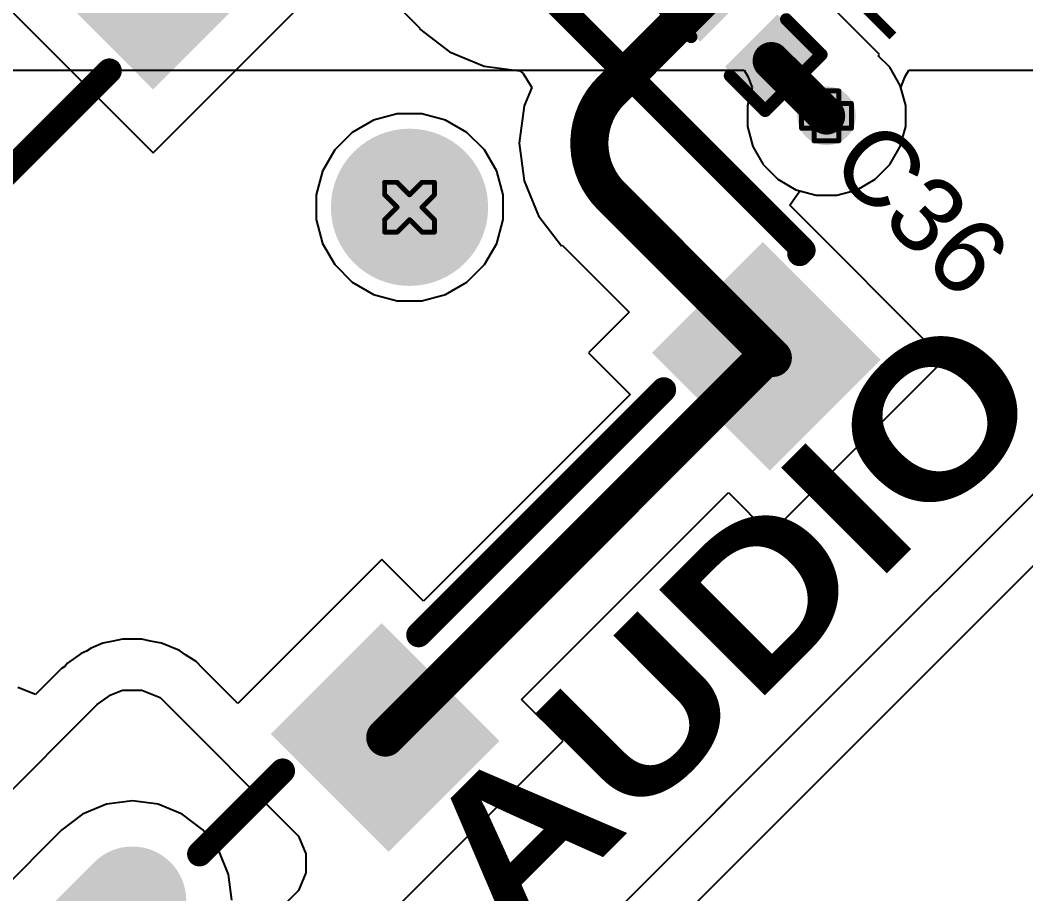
# Model space of a CAD drawing. Header units: inches. Extents: x -18 to 202, y -11 to 119.
# Drawn here: x 4.09 to 14.35, y 7.55 to 16.47 of the extents above; entities that cross this region are included whole.
import ezdxf

# ---------------------------------------------------------------- set-up
doc = ezdxf.new("R2010")
doc.units = ezdxf.units.IN
for name, color, linetype in [('Board Outline', 216, 'Continuous'), ('Bottom Layer', 5, 'Continuous'), ('Bottom Solder', 6, 'Continuous'), ('Drill Drawing', 1, 'Continuous'), ('Ground', 16, 'Continuous'), ('Multi-Layer', 9, 'Continuous'), ('Pad Holes', 156, 'Continuous'), ('Power', 76, 'Continuous'), ('Top Layer', 1, 'Continuous'), ('Top Overlay', 2, 'Continuous'), ('Top Paste', 8, 'Continuous'), ('Top Solder', 216, 'Continuous'), ('Via Holes', 16, 'Continuous')]:
    doc.layers.add(name, color=color, linetype=linetype)
doc.styles.add('Arial', font='', dxfattribs={"height": 0.2})
doc.styles.add('Arial Black_Bold', font='', dxfattribs={"height": 0.2})
doc.styles.get('Arial').set_extended_font_data('Arial')
doc.styles.get('Arial Black_Bold').set_extended_font_data('Arial Black', bold=True)

# ---------------------------------------------------------------- blocks, each defined once
blk = doc.blocks.new('PJ_332A_6A_61')
at = {"layer": 'Bottom Layer'}
h = blk.add_hatch(color=5, dxfattribs=at)
edge = h.paths.add_edge_path()
edge.add_arc((2.725, 0.05), 0.7, 0, 360)
h = blk.add_hatch(color=5, dxfattribs=at)
edge = h.paths.add_edge_path()
edge.add_arc((-4.275, -2.95), 0.5, 270, 450)
edge.add_line((-4.275, -2.45), (-5.175, -2.45))
edge.add_arc((-5.175, -2.95), 0.5, 90, 270)
edge.add_line((-5.175, -3.45), (-4.275, -3.45))
at = {"layer": 'Bottom Solder'}
h = blk.add_hatch(color=6, dxfattribs=at)
edge = h.paths.add_edge_path()
edge.add_arc((2.725, 0.05), 0.802, 0, 360)
h = blk.add_hatch(color=6, dxfattribs=at)
edge = h.paths.add_edge_path()
edge.add_arc((-4.275, -2.95), 0.55, 270, 450)
edge.add_line((-4.275, -2.4), (-5.175, -2.4))
edge.add_arc((-5.175, -2.95), 0.55, 90, 270)
edge.add_line((-5.175, -3.5), (-4.275, -3.5))
at = {"layer": 'Ground'}
h = blk.add_hatch(color=16, dxfattribs=at)
edge = h.paths.add_edge_path()
edge.add_arc((2.725, 0.05), 0.7, 0, 360)
h = blk.add_hatch(color=16, dxfattribs=at)
edge = h.paths.add_edge_path()
edge.add_arc((-4.275, -2.95), 0.5, 270, 450)
edge.add_line((-4.275, -2.45), (-5.175, -2.45))
edge.add_arc((-5.175, -2.95), 0.5, 90, 270)
edge.add_line((-5.175, -3.45), (-4.275, -3.45))
at = {"layer": 'Multi-Layer'}
h = blk.add_hatch(color=9, dxfattribs=at)
edge = h.paths.add_edge_path()
edge.add_arc((2.725, 0.05), 0.7, 0, 360)
h = blk.add_hatch(color=9, dxfattribs=at)
edge = h.paths.add_edge_path()
edge.add_arc((-4.275, -2.95), 0.5, 270, 450)
edge.add_line((-4.275, -2.45), (-5.175, -2.45))
edge.add_arc((-5.175, -2.95), 0.5, 90, 270)
edge.add_line((-5.175, -3.45), (-4.275, -3.45))
at = {"layer": 'Pad Holes'}
h = blk.add_hatch(color=7, dxfattribs=at)
edge = h.paths.add_edge_path()
edge.add_arc((2.725, 0.05), 0.7, 0, 360)
h = blk.add_hatch(color=7, dxfattribs=at)
edge = h.paths.add_edge_path()
edge.add_arc((-4.275, -2.95), 0.3, 270, 450)
edge.add_line((-4.275, -2.65), (-5.175, -2.65))
edge.add_arc((-5.175, -2.95), 0.3, 90, 270)
edge.add_line((-5.175, -3.25), (-4.275, -3.25))
at = {"layer": 'Power'}
h = blk.add_hatch(color=76, dxfattribs=at)
edge = h.paths.add_edge_path()
edge.add_arc((2.725, 0.05), 0.7, 0, 360)
h = blk.add_hatch(color=76, dxfattribs=at)
edge = h.paths.add_edge_path()
edge.add_arc((-4.275, -2.95), 0.5, 270, 450)
edge.add_line((-4.275, -2.45), (-5.175, -2.45))
edge.add_arc((-5.175, -2.95), 0.5, 90, 270)
edge.add_line((-5.175, -3.45), (-4.275, -3.45))
at = {"layer": 'Top Layer'}
for points in [[(1.775, 4.4), (3.275, 4.4), (3.275, 2.8), (1.775, 2.8)], [(-2.025, -2.8), (-0.525, -2.8), (-0.525, -4.4), (-2.025, -4.4)], [(3.475, -2.8), (4.975, -2.8), (4.975, -4.4), (3.475, -4.4)]]:
    blk.add_hatch(color=1, dxfattribs=at).paths.add_polyline_path(points)
h = blk.add_hatch(color=1, dxfattribs=at)
edge = h.paths.add_edge_path()
edge.add_arc((2.725, 0.05), 0.7, 0, 360)
h = blk.add_hatch(color=1, dxfattribs=at)
edge = h.paths.add_edge_path()
edge.add_arc((-4.275, -2.95), 0.5, 270, 450)
edge.add_line((-4.275, -2.45), (-5.175, -2.45))
edge.add_arc((-5.175, -2.95), 0.5, 90, 270)
edge.add_line((-5.175, -3.45), (-4.275, -3.45))
at = {"layer": 'Top Paste'}
for points in [[(1.775, 4.4), (3.275, 4.4), (3.275, 2.8), (1.775, 2.8)], [(-2.025, -2.8), (-0.525, -2.8), (-0.525, -4.4), (-2.025, -4.4)], [(3.475, -2.8), (4.975, -2.8), (4.975, -4.4), (3.475, -4.4)]]:
    blk.add_hatch(color=8, dxfattribs=at).paths.add_polyline_path(points)
at = {"layer": 'Top Solder'}
for points in [[(1.725, 4.45), (3.325, 4.45), (3.325, 2.75), (1.725, 2.75)], [(-2.075, -2.75), (-0.475, -2.75), (-0.475, -4.45), (-2.075, -4.45)], [(3.425, -2.75), (5.025, -2.75), (5.025, -4.45), (3.425, -4.45)]]:
    blk.add_hatch(color=216, dxfattribs=at).paths.add_polyline_path(points)
h = blk.add_hatch(color=216, dxfattribs=at)
edge = h.paths.add_edge_path()
edge.add_arc((2.725, 0.05), 0.802, 0, 360)
h = blk.add_hatch(color=216, dxfattribs=at)
edge = h.paths.add_edge_path()
edge.add_arc((-4.275, -2.95), 0.55, 270, 450)
edge.add_line((-4.275, -2.4), (-5.175, -2.4))
edge.add_arc((-5.175, -2.95), 0.55, 90, 270)
edge.add_line((-5.175, -3.5), (-4.275, -3.5))
at = {"layer": 'Top Overlay'}
for points in [[(-3.739, 3.2, 0.254, 0.254, 0), (1.544, 3.2, 0.254, 0.254, 0)], [(5.257, 2.569, 0.254, 0.254, 0), (5.257, -3.1, 0.254, 0.254, 0)], [(-3.456, -3.1, 0.254, 0.254, 0), (-2.256, -3.1, 0.254, 0.254, 0)], [(-0.294, -3.1, 0.254, 0.254, 0), (3.244, -3.1, 0.254, 0.254, 0)], [(5.206, -3.1, 0.254, 0.254, 0), (5.257, -3.1, 0.254, 0.254, 0)]]:
    blk.add_lwpolyline(points, format="xyseb", dxfattribs=at)
for points in [[(1.48, 3.2, 0.127, 0.127, 1), (1.607, 3.2, 0.127, 0.127, 1)], [(-3.519, -3.1, 0.127, 0.127, 1), (-3.392, -3.1, 0.127, 0.127, 1)], [(-2.32, -3.1, 0.127, 0.127, 1), (-2.193, -3.1, 0.127, 0.127, 1)], [(-0.357, -3.1, 0.127, 0.127, 1), (-0.23, -3.1, 0.127, 0.127, 1)], [(3.18, -3.1, 0.127, 0.127, 1), (3.307, -3.1, 0.127, 0.127, 1)], [(5.142, -3.1, 0.127, 0.127, 1), (5.269, -3.1, 0.127, 0.127, 1)], [(5.193, -3.1, 0.127, 0.127, 1), (5.32, -3.1, 0.127, 0.127, 1)], [(5.193, -3.1, 0.127, 0.127, 1), (5.32, -3.1, 0.127, 0.127, 1)]]:
    blk.add_lwpolyline(points, format="xyseb", close=True, dxfattribs=at)
blk = doc.blocks.new('C___0402_73')
at = {"layer": 'Top Layer'}
for points in [[(-0.699, -0.318), (-0.699, 0.318), (-0.241, 0.318), (-0.241, -0.318)], [(0.241, -0.318), (0.241, 0.318), (0.698, 0.318), (0.698, -0.318)]]:
    blk.add_hatch(color=1, dxfattribs=at).paths.add_polyline_path(points)
at = {"layer": 'Top Paste'}
for points in [[(-0.699, -0.318), (-0.699, 0.318), (-0.241, 0.318), (-0.241, -0.318)], [(0.241, -0.318), (0.241, 0.318), (0.698, 0.318), (0.698, -0.318)]]:
    blk.add_hatch(color=8, dxfattribs=at).paths.add_polyline_path(points)
at = {"layer": 'Top Solder'}
for points in [[(-0.758, -0.377), (-0.758, 0.377), (-0.181, 0.377), (-0.181, -0.377)], [(0.181, -0.377), (0.181, 0.377), (0.758, 0.377), (0.758, -0.377)]]:
    blk.add_hatch(color=216, dxfattribs=at).paths.add_polyline_path(points)
at = {"layer": 'Top Overlay'}
for points in [[(-0.279, 0.406, 0.127, 0.127, 0), (-0.787, 0.406, 0.127, 0.127, 0)], [(-0.787, 0.406, 0.127, 0.127, 0), (-0.787, -0.406, 0.127, 0.127, 0)], [(0.787, 0.406, 0.127, 0.127, 0), (0.279, 0.406, 0.127, 0.127, 0)], [(0.787, 0.406, 0.127, 0.127, 0), (0.787, -0.406, 0.127, 0.127, 0)], [(-0.279, -0.406, 0.127, 0.127, 0), (-0.787, -0.406, 0.127, 0.127, 0)], [(0.787, -0.406, 0.127, 0.127, 0), (0.279, -0.406, 0.127, 0.127, 0)]]:
    blk.add_lwpolyline(points, format="xyseb", dxfattribs=at)
for points in [[(-0.819, 0.406, 0.0635, 0.0635, 1), (-0.756, 0.406, 0.0635, 0.0635, 1)], [(-0.819, 0.406, 0.0635, 0.0635, 1), (-0.756, 0.406, 0.0635, 0.0635, 1)], [(-0.311, 0.406, 0.0635, 0.0635, 1), (-0.248, 0.406, 0.0635, 0.0635, 1)], [(0.248, 0.406, 0.0635, 0.0635, 1), (0.311, 0.406, 0.0635, 0.0635, 1)], [(0.756, 0.406, 0.0635, 0.0635, 1), (0.819, 0.406, 0.0635, 0.0635, 1)], [(0.756, 0.406, 0.0635, 0.0635, 1), (0.819, 0.406, 0.0635, 0.0635, 1)], [(-0.819, -0.406, 0.0635, 0.0635, 1), (-0.756, -0.406, 0.0635, 0.0635, 1)], [(-0.819, -0.406, 0.0635, 0.0635, 1), (-0.756, -0.406, 0.0635, 0.0635, 1)], [(-0.311, -0.406, 0.0635, 0.0635, 1), (-0.248, -0.406, 0.0635, 0.0635, 1)], [(0.248, -0.406, 0.0635, 0.0635, 1), (0.311, -0.406, 0.0635, 0.0635, 1)], [(0.756, -0.406, 0.0635, 0.0635, 1), (0.819, -0.406, 0.0635, 0.0635, 1)], [(0.756, -0.406, 0.0635, 0.0635, 1), (0.819, -0.406, 0.0635, 0.0635, 1)]]:
    blk.add_lwpolyline(points, format="xyseb", close=True, dxfattribs=at)

msp = doc.modelspace()

# ---------------------------------------------------------------- hatches: boundary and pattern name
at = {"layer": 'Bottom Layer'}
h = msp.add_hatch(color=5, dxfattribs=at)
edge = h.paths.add_edge_path()
edge.add_arc((12.315, 15.492), 0.3, 0, 360)
at = {"layer": 'Ground'}
h = msp.add_hatch(color=16, dxfattribs=at)
edge = h.paths.add_edge_path()
edge.add_arc((12.315, 15.492), 0.3, 0, 360)
at = {"layer": 'Power'}
h = msp.add_hatch(color=76, dxfattribs=at)
edge = h.paths.add_edge_path()
edge.add_arc((12.315, 15.492), 0.3, 0, 360)
at = {"layer": 'Top Layer'}
h = msp.add_hatch(color=1, dxfattribs=at)
edge = h.paths.add_edge_path()
edge.add_arc((12.315, 15.492), 0.3, 0, 360)
at = {"layer": 'Via Holes'}
h = msp.add_hatch(color=7, dxfattribs=at)
edge = h.paths.add_edge_path()
edge.add_arc((12.315, 15.492), 0.15, 0, 360)

# ---------------------------------------------------------------- linework, layer by layer
at = {"layer": 'Board Outline'}
msp.add_lwpolyline([(44.23, 62.31, 0.254, 0.254, -3.535496), (7.565, 62.289, 0.254, 0.254, 0)], format="xyseb", dxfattribs=at)
at = {"layer": 'Bottom Layer'}
for p, q in [((7.934, 15.514), (7.692, 15.449)), ((8.185, 15.514), (7.934, 15.514)), ((8.428, 15.449), (8.185, 15.514)), ((7.692, 15.449), (7.474, 15.323)), ((8.646, 15.323), (8.428, 15.449)), ((7.474, 15.323), (7.296, 15.145)), ((8.823, 15.145), (8.646, 15.323)), ((7.296, 15.145), (7.171, 14.928)), ((8.949, 14.928), (8.823, 15.145)), ((7.171, 14.928), (7.106, 14.685)), ((9.014, 14.685), (8.949, 14.928)), ((7.106, 14.685), (7.106, 14.434)), ((9.014, 14.434), (9.014, 14.685)), ((7.106, 14.434), (7.171, 14.191)), ((8.949, 14.191), (9.014, 14.434)), ((7.171, 14.191), (7.296, 13.974)), ((8.823, 13.974), (8.949, 14.191)), ((7.296, 13.974), (7.474, 13.796)), ((8.646, 13.796), (8.823, 13.974)), ((16.737, 13.949), (12.258, 9.47)), ((7.474, 13.796), (7.692, 13.671)), ((8.428, 13.671), (8.646, 13.796)), ((7.692, 13.671), (7.934, 13.606)), ((8.185, 13.606), (8.428, 13.671)), ((7.934, 13.606), (8.185, 13.606)), ((12.624, 9.103), (17.103, 13.582)), ((12.258, 9.47), (10.028, 7.24)), ((10.394, 6.874), (12.624, 9.103)), ((12.624, 9.103), (12.624, 9.103)), ((12.624, 9.103), (12.624, 9.103))]:
    msp.add_line(p, q, dxfattribs=at)
at = {"layer": 'Drill Drawing'}
for points in [[(12.188, 15.619, 0.0508, 0.0508, 0), (12.188, 15.746, 0.0508, 0.0508, 0)], [(12.188, 15.746, 0.0508, 0.0508, 0), (12.442, 15.746, 0.0508, 0.0508, 0)], [(12.442, 15.619, 0.0508, 0.0508, 0), (12.442, 15.746, 0.0508, 0.0508, 0)], [(12.061, 15.365, 0.0508, 0.0508, 0), (12.061, 15.619, 0.0508, 0.0508, 0)], [(12.061, 15.619, 0.0508, 0.0508, 0), (12.188, 15.619, 0.0508, 0.0508, 0)], [(12.442, 15.619, 0.0508, 0.0508, 0), (12.569, 15.619, 0.0508, 0.0508, 0)], [(12.569, 15.365, 0.0508, 0.0508, 0), (12.569, 15.619, 0.0508, 0.0508, 0)], [(12.061, 15.365, 0.0508, 0.0508, 0), (12.188, 15.365, 0.0508, 0.0508, 0)], [(12.188, 15.238, 0.0508, 0.0508, 0), (12.188, 15.365, 0.0508, 0.0508, 0)], [(12.442, 15.365, 0.0508, 0.0508, 0), (12.569, 15.365, 0.0508, 0.0508, 0)], [(12.442, 15.238, 0.0508, 0.0508, 0), (12.442, 15.365, 0.0508, 0.0508, 0)], [(12.188, 15.238, 0.0508, 0.0508, 0), (12.442, 15.238, 0.0508, 0.0508, 0)], [(7.806, 14.687, 0.0508, 0.0508, 0), (7.806, 14.814, 0.0508, 0.0508, 0)], [(7.806, 14.814, 0.0508, 0.0508, 0), (7.933, 14.814, 0.0508, 0.0508, 0)], [(7.933, 14.814, 0.0508, 0.0508, 0), (8.06, 14.687, 0.0508, 0.0508, 0)], [(8.06, 14.687, 0.0508, 0.0508, 0), (8.187, 14.814, 0.0508, 0.0508, 0)], [(8.187, 14.814, 0.0508, 0.0508, 0), (8.314, 14.814, 0.0508, 0.0508, 0)], [(8.314, 14.687, 0.0508, 0.0508, 0), (8.314, 14.814, 0.0508, 0.0508, 0)], [(7.806, 14.687, 0.0508, 0.0508, 0), (7.933, 14.56, 0.0508, 0.0508, 0)], [(8.187, 14.56, 0.0508, 0.0508, 0), (8.314, 14.687, 0.0508, 0.0508, 0)], [(7.806, 14.433, 0.0508, 0.0508, 0), (7.933, 14.56, 0.0508, 0.0508, 0)], [(8.187, 14.56, 0.0508, 0.0508, 0), (8.314, 14.433, 0.0508, 0.0508, 0)], [(7.806, 14.306, 0.0508, 0.0508, 0), (7.806, 14.433, 0.0508, 0.0508, 0)], [(7.933, 14.306, 0.0508, 0.0508, 0), (8.06, 14.433, 0.0508, 0.0508, 0)], [(8.06, 14.433, 0.0508, 0.0508, 0), (8.187, 14.306, 0.0508, 0.0508, 0)], [(8.314, 14.306, 0.0508, 0.0508, 0), (8.314, 14.433, 0.0508, 0.0508, 0)], [(7.806, 14.306, 0.0508, 0.0508, 0), (7.933, 14.306, 0.0508, 0.0508, 0)], [(8.187, 14.306, 0.0508, 0.0508, 0), (8.314, 14.306, 0.0508, 0.0508, 0)]]:
    msp.add_lwpolyline(points, format="xyseb", dxfattribs=at)
for points in [[(12.175, 15.746, 0.0254, 0.0254, 1), (12.2, 15.746, 0.0254, 0.0254, 1)], [(12.175, 15.746, 0.0254, 0.0254, 1), (12.2, 15.746, 0.0254, 0.0254, 1)], [(12.429, 15.746, 0.0254, 0.0254, 1), (12.454, 15.746, 0.0254, 0.0254, 1)], [(12.429, 15.746, 0.0254, 0.0254, 1), (12.454, 15.746, 0.0254, 0.0254, 1)], [(12.048, 15.619, 0.0254, 0.0254, 1), (12.073, 15.619, 0.0254, 0.0254, 1)], [(12.048, 15.619, 0.0254, 0.0254, 1), (12.073, 15.619, 0.0254, 0.0254, 1)], [(12.175, 15.619, 0.0254, 0.0254, 1), (12.2, 15.619, 0.0254, 0.0254, 1)], [(12.175, 15.619, 0.0254, 0.0254, 1), (12.2, 15.619, 0.0254, 0.0254, 1)], [(12.429, 15.619, 0.0254, 0.0254, 1), (12.454, 15.619, 0.0254, 0.0254, 1)], [(12.429, 15.619, 0.0254, 0.0254, 1), (12.454, 15.619, 0.0254, 0.0254, 1)], [(12.556, 15.619, 0.0254, 0.0254, 1), (12.581, 15.619, 0.0254, 0.0254, 1)], [(12.556, 15.619, 0.0254, 0.0254, 1), (12.581, 15.619, 0.0254, 0.0254, 1)], [(12.048, 15.365, 0.0254, 0.0254, 1), (12.073, 15.365, 0.0254, 0.0254, 1)], [(12.048, 15.365, 0.0254, 0.0254, 1), (12.073, 15.365, 0.0254, 0.0254, 1)], [(12.175, 15.365, 0.0254, 0.0254, 1), (12.2, 15.365, 0.0254, 0.0254, 1)], [(12.175, 15.365, 0.0254, 0.0254, 1), (12.2, 15.365, 0.0254, 0.0254, 1)], [(12.429, 15.365, 0.0254, 0.0254, 1), (12.454, 15.365, 0.0254, 0.0254, 1)], [(12.429, 15.365, 0.0254, 0.0254, 1), (12.454, 15.365, 0.0254, 0.0254, 1)], [(12.556, 15.365, 0.0254, 0.0254, 1), (12.581, 15.365, 0.0254, 0.0254, 1)], [(12.556, 15.365, 0.0254, 0.0254, 1), (12.581, 15.365, 0.0254, 0.0254, 1)], [(12.175, 15.238, 0.0254, 0.0254, 1), (12.2, 15.238, 0.0254, 0.0254, 1)], [(12.175, 15.238, 0.0254, 0.0254, 1), (12.2, 15.238, 0.0254, 0.0254, 1)], [(12.429, 15.238, 0.0254, 0.0254, 1), (12.454, 15.238, 0.0254, 0.0254, 1)], [(12.429, 15.238, 0.0254, 0.0254, 1), (12.454, 15.238, 0.0254, 0.0254, 1)], [(7.793, 14.814, 0.0254, 0.0254, 1), (7.818, 14.814, 0.0254, 0.0254, 1)], [(7.793, 14.814, 0.0254, 0.0254, 1), (7.818, 14.814, 0.0254, 0.0254, 1)], [(7.92, 14.814, 0.0254, 0.0254, 1), (7.945, 14.814, 0.0254, 0.0254, 1)], [(7.92, 14.814, 0.0254, 0.0254, 1), (7.945, 14.814, 0.0254, 0.0254, 1)], [(8.174, 14.814, 0.0254, 0.0254, 1), (8.199, 14.814, 0.0254, 0.0254, 1)], [(8.174, 14.814, 0.0254, 0.0254, 1), (8.199, 14.814, 0.0254, 0.0254, 1)], [(8.301, 14.814, 0.0254, 0.0254, 1), (8.326, 14.814, 0.0254, 0.0254, 1)], [(8.301, 14.814, 0.0254, 0.0254, 1), (8.326, 14.814, 0.0254, 0.0254, 1)], [(7.793, 14.687, 0.0254, 0.0254, 1), (7.818, 14.687, 0.0254, 0.0254, 1)], [(7.793, 14.687, 0.0254, 0.0254, 1), (7.818, 14.687, 0.0254, 0.0254, 1)], [(8.047, 14.687, 0.0254, 0.0254, 1), (8.072, 14.687, 0.0254, 0.0254, 1)], [(8.047, 14.687, 0.0254, 0.0254, 1), (8.072, 14.687, 0.0254, 0.0254, 1)], [(8.301, 14.687, 0.0254, 0.0254, 1), (8.326, 14.687, 0.0254, 0.0254, 1)], [(8.301, 14.687, 0.0254, 0.0254, 1), (8.326, 14.687, 0.0254, 0.0254, 1)], [(7.92, 14.56, 0.0254, 0.0254, 1), (7.945, 14.56, 0.0254, 0.0254, 1)], [(7.92, 14.56, 0.0254, 0.0254, 1), (7.945, 14.56, 0.0254, 0.0254, 1)], [(8.174, 14.56, 0.0254, 0.0254, 1), (8.199, 14.56, 0.0254, 0.0254, 1)], [(8.174, 14.56, 0.0254, 0.0254, 1), (8.199, 14.56, 0.0254, 0.0254, 1)], [(7.793, 14.433, 0.0254, 0.0254, 1), (7.818, 14.433, 0.0254, 0.0254, 1)], [(7.793, 14.433, 0.0254, 0.0254, 1), (7.818, 14.433, 0.0254, 0.0254, 1)], [(8.047, 14.433, 0.0254, 0.0254, 1), (8.072, 14.433, 0.0254, 0.0254, 1)], [(8.047, 14.433, 0.0254, 0.0254, 1), (8.072, 14.433, 0.0254, 0.0254, 1)], [(8.301, 14.433, 0.0254, 0.0254, 1), (8.326, 14.433, 0.0254, 0.0254, 1)], [(8.301, 14.433, 0.0254, 0.0254, 1), (8.326, 14.433, 0.0254, 0.0254, 1)], [(7.793, 14.306, 0.0254, 0.0254, 1), (7.818, 14.306, 0.0254, 0.0254, 1)], [(7.793, 14.306, 0.0254, 0.0254, 1), (7.818, 14.306, 0.0254, 0.0254, 1)], [(7.92, 14.306, 0.0254, 0.0254, 1), (7.945, 14.306, 0.0254, 0.0254, 1)], [(7.92, 14.306, 0.0254, 0.0254, 1), (7.945, 14.306, 0.0254, 0.0254, 1)], [(8.174, 14.306, 0.0254, 0.0254, 1), (8.199, 14.306, 0.0254, 0.0254, 1)], [(8.174, 14.306, 0.0254, 0.0254, 1), (8.199, 14.306, 0.0254, 0.0254, 1)], [(8.301, 14.306, 0.0254, 0.0254, 1), (8.326, 14.306, 0.0254, 0.0254, 1)], [(8.301, 14.306, 0.0254, 0.0254, 1), (8.326, 14.306, 0.0254, 0.0254, 1)]]:
    msp.add_lwpolyline(points, format="xyseb", close=True, dxfattribs=at)
at = {"layer": 'Ground'}
for p, q in [((7.934, 15.514), (7.692, 15.449)), ((8.185, 15.514), (7.934, 15.514)), ((8.428, 15.449), (8.185, 15.514)), ((7.692, 15.449), (7.474, 15.323)), ((8.646, 15.323), (8.428, 15.449)), ((7.474, 15.323), (7.296, 15.145)), ((8.823, 15.145), (8.646, 15.323)), ((7.296, 15.145), (7.171, 14.928)), ((8.949, 14.928), (8.823, 15.145)), ((7.171, 14.928), (7.106, 14.685)), ((9.014, 14.685), (8.949, 14.928)), ((7.106, 14.685), (7.106, 14.434)), ((9.014, 14.434), (9.014, 14.685)), ((7.106, 14.434), (7.171, 14.191)), ((8.949, 14.191), (9.014, 14.434)), ((7.171, 14.191), (7.296, 13.974)), ((8.823, 13.974), (8.949, 14.191)), ((7.296, 13.974), (7.474, 13.796)), ((8.646, 13.796), (8.823, 13.974)), ((16.737, 13.949), (12.258, 9.47)), ((7.474, 13.796), (7.692, 13.671)), ((8.428, 13.671), (8.646, 13.796)), ((7.692, 13.671), (7.934, 13.606)), ((8.185, 13.606), (8.428, 13.671)), ((7.934, 13.606), (8.185, 13.606)), ((12.624, 9.103), (17.103, 13.582)), ((12.258, 9.47), (10.297, 7.509)), ((10.663, 7.143), (12.624, 9.103)), ((12.624, 9.103), (12.624, 9.103)), ((12.624, 9.103), (12.624, 9.103))]:
    msp.add_line(p, q, dxfattribs=at)
at = {"layer": 'Power'}
for p, q in [((0.16, 15.959), (11.474, 15.959)), ((11.474, 15.959), (11.511, 15.894)), ((13.118, 15.894), (13.155, 15.959)), ((13.155, 15.959), (19.79, 15.959)), ((11.511, 15.894), (11.556, 15.781)), ((13.073, 15.781), (13.118, 15.894)), ((11.556, 15.781), (11.507, 15.598)), ((13.123, 15.598), (13.073, 15.781)), ((7.934, 15.514), (7.692, 15.449)), ((8.185, 15.514), (7.934, 15.514)), ((8.428, 15.449), (8.185, 15.514)), ((11.507, 15.598), (11.507, 15.385)), ((13.123, 15.385), (13.123, 15.598)), ((7.692, 15.449), (7.474, 15.323)), ((8.646, 15.323), (8.428, 15.449)), ((7.474, 15.323), (7.296, 15.145)), ((8.823, 15.145), (8.646, 15.323)), ((11.507, 15.385), (11.562, 15.18)), ((13.067, 15.18), (13.123, 15.385)), ((7.296, 15.145), (7.171, 14.928)), ((8.949, 14.928), (8.823, 15.145)), ((11.562, 15.18), (11.668, 14.995)), ((12.961, 14.995), (13.067, 15.18)), ((11.668, 14.995), (11.818, 14.845)), ((12.811, 14.845), (12.961, 14.995)), ((7.171, 14.928), (7.106, 14.685)), ((9.014, 14.685), (8.949, 14.928)), ((11.818, 14.845), (12.003, 14.739)), ((12.626, 14.739), (12.811, 14.845)), ((7.106, 14.685), (7.106, 14.434)), ((9.014, 14.434), (9.014, 14.685)), ((12.003, 14.739), (12.208, 14.684)), ((12.208, 14.684), (12.421, 14.684)), ((12.421, 14.684), (12.626, 14.739)), ((7.106, 14.434), (7.171, 14.191)), ((8.949, 14.191), (9.014, 14.434)), ((7.171, 14.191), (7.296, 13.974)), ((8.823, 13.974), (8.949, 14.191)), ((7.296, 13.974), (7.474, 13.796)), ((8.646, 13.796), (8.823, 13.974)), ((7.474, 13.796), (7.692, 13.671)), ((8.428, 13.671), (8.646, 13.796)), ((7.692, 13.671), (7.934, 13.606)), ((8.185, 13.606), (8.428, 13.671)), ((7.934, 13.606), (8.185, 13.606)), ((4.968, 8.471), (4.723, 8.369)), ((5.231, 8.505), (4.968, 8.471)), ((5.495, 8.471), (5.231, 8.505)), ((5.74, 8.369), (5.495, 8.471)), ((4.723, 8.369), (4.512, 8.207)), ((5.95, 8.207), (5.74, 8.369)), ((4.512, 8.207), (3.876, 7.571)), ((6.112, 7.997), (5.95, 8.207)), ((6.213, 7.752), (6.112, 7.997)), ((6.248, 7.489), (6.213, 7.752))]:
    msp.add_line(p, q, dxfattribs=at)
at = {"layer": 'Top Layer'}
for p, q in [((7.44, 17.11), (8.164, 16.386)), ((3.594, 16.964), (5.444, 15.114)), ((5.444, 15.114), (6.999, 16.67)), ((12.856, 16.118), (12.305, 16.669)), ((8.164, 16.386), (8.16, 16.381)), ((8.16, 16.381), (8.466, 16.146)), ((8.466, 16.146), (8.822, 15.999)), ((12.843, 16.105), (12.856, 16.118)), ((12.961, 15.988), (12.843, 16.105)), ((8.822, 15.999), (9.185, 15.951)), ((9.185, 15.951), (9.219, 15.924)), ((9.219, 15.924), (9.307, 15.783)), ((13.067, 15.803), (12.961, 15.988)), ((9.307, 15.783), (9.229, 15.594)), ((13.123, 15.598), (13.067, 15.803)), ((7.934, 15.514), (7.692, 15.449)), ((8.185, 15.514), (7.934, 15.514)), ((8.428, 15.449), (8.185, 15.514)), ((9.229, 15.594), (9.179, 15.212)), ((13.123, 15.385), (13.123, 15.598)), ((7.692, 15.449), (7.474, 15.323)), ((8.646, 15.323), (8.428, 15.449)), ((7.474, 15.323), (7.296, 15.145)), ((8.823, 15.145), (8.646, 15.323)), ((13.067, 15.18), (13.123, 15.385)), ((9.179, 15.212), (9.229, 14.829)), ((7.296, 15.145), (7.171, 14.928)), ((8.949, 14.928), (8.823, 15.145)), ((12.961, 14.995), (13.067, 15.18)), ((12.811, 14.845), (12.961, 14.995)), ((7.171, 14.928), (7.106, 14.685)), ((9.014, 14.685), (8.949, 14.928)), ((9.229, 14.829), (9.377, 14.473)), ((12.626, 14.739), (12.811, 14.845)), ((7.106, 14.685), (7.106, 14.434)), ((9.014, 14.434), (9.014, 14.685)), ((11.94, 14.58), (12.043, 14.728)), ((12.043, 14.728), (12.208, 14.684)), ((12.208, 14.684), (12.421, 14.684)), ((12.421, 14.684), (12.626, 14.739)), ((13.516, 13.004), (11.94, 14.58)), ((9.377, 14.473), (9.612, 14.167)), ((7.106, 14.434), (7.171, 14.191)), ((8.949, 14.191), (9.014, 14.434)), ((7.171, 14.191), (7.296, 13.974)), ((8.823, 13.974), (8.949, 14.191)), ((9.612, 14.167), (9.616, 14.172)), ((9.616, 14.172), (10.3, 13.488)), ((7.296, 13.974), (7.474, 13.796)), ((8.646, 13.796), (8.823, 13.974)), ((7.474, 13.796), (7.692, 13.671)), ((8.428, 13.671), (8.646, 13.796)), ((7.692, 13.671), (7.934, 13.606)), ((8.185, 13.606), (8.428, 13.671)), ((7.934, 13.606), (8.185, 13.606)), ((10.3, 13.488), (9.887, 13.075)), ((9.887, 13.075), (10.311, 12.651)), ((11.737, 11.225), (13.516, 13.004)), ((10.311, 12.651), (8.201, 10.541)), ((9.203, 9.539), (11.313, 11.649)), ((11.313, 11.649), (11.737, 11.225)), ((7.777, 10.965), (6.308, 9.496)), ((8.201, 10.541), (7.777, 10.965)), ((4.812, 10.063), (4.763, 10.03)), ((4.931, 10.113), (4.812, 10.063)), ((5.035, 10.133), (4.931, 10.113)), ((4.931, 10.113), (4.931, 10.113)), ((4.931, 10.113), (4.931, 10.113)), ((5.129, 10.152), (5.035, 10.133)), ((5.329, 10.152), (5.129, 10.152)), ((5.129, 10.152), (5.129, 10.152)), ((5.129, 10.152), (5.129, 10.152)), ((5.418, 10.134), (5.329, 10.152)), ((5.329, 10.152), (5.329, 10.152)), ((5.329, 10.152), (5.329, 10.152)), ((5.527, 10.113), (5.418, 10.134)), ((5.713, 10.036), (5.527, 10.113)), ((5.527, 10.113), (5.527, 10.113)), ((5.527, 10.113), (5.527, 10.113)), ((4.708, 10.006), (4.571, 9.908)), ((4.763, 10.03), (4.708, 10.006)), ((5.774, 9.995), (5.713, 10.036)), ((5.713, 10.036), (5.713, 10.036)), ((5.713, 10.036), (5.713, 10.036)), ((5.881, 9.924), (5.774, 9.995)), ((4.542, 9.876), (4.507, 9.853)), ((4.571, 9.908), (4.542, 9.876)), ((5.951, 9.853), (5.881, 9.924)), ((5.881, 9.924), (5.881, 9.924)), ((4.507, 9.853), (4.242, 9.588)), ((6.308, 9.496), (5.951, 9.853)), ((4.242, 9.588), (4.064, 9.661)), ((4.873, 9.487), (5.01, 9.585)), ((5.01, 9.585), (5.129, 9.634)), ((5.129, 9.634), (5.329, 9.634)), ((5.329, 9.634), (5.514, 9.557)), ((5.514, 9.557), (5.585, 9.487)), ((3.243, 7.857), (4.873, 9.487)), ((4.873, 9.487), (4.873, 9.487)), ((4.873, 9.487), (4.873, 9.487)), ((4.873, 9.487), (4.873, 9.487)), ((5.585, 9.487), (6.859, 8.213)), ((9.627, 9.115), (9.203, 9.539)), ((7.848, 7.336), (9.627, 9.115)), ((6.859, 8.213), (6.859, 8.213)), ((6.859, 8.213), (6.928, 8.144)), ((6.928, 8.144), (7.002, 7.964)), ((7.002, 7.964), (7.002, 7.77)), ((7.002, 7.77), (6.928, 7.59)), ((6.928, 7.59), (6.218, 6.88))]:
    msp.add_line(p, q, dxfattribs=at)
for points in [[(10.118, 15.751, 0.389, 0.389, 0), (11.087, 16.72, 0.389, 0.389, 0)], [(11.751, 16.055, 0.381, 0.381, 0), (12.315, 15.492, 0.381, 0.381, 0)], [(10.118, 14.673, 0.389, 0.389, -0.414214), (10.118, 15.751, 0.389, 0.389, 0)], [(10.118, 14.673, 0.389, 0.389, 0), (11.767, 13.023, 0.389, 0.389, 0)], [(8.262, 9.6, 0.389, 0.389, 0), (11.701, 13.039, 0.389, 0.389, 0)], [(7.812, 9.15, 0.389, 0.389, 0), (8.262, 9.6, 0.389, 0.389, 0)]]:
    msp.add_lwpolyline(points, format="xyseb", dxfattribs=at)
for points in [[(11.656, 16.055, 0.191, 0.191, 1), (11.846, 16.055, 0.191, 0.191, 1)], [(10.02, 15.751, 0.195, 0.195, 1), (10.215, 15.751, 0.195, 0.195, 1)], [(10.02, 15.751, 0.195, 0.195, 1), (10.215, 15.751, 0.195, 0.195, 1)], [(12.219, 15.492, 0.191, 0.191, 1), (12.41, 15.492, 0.191, 0.191, 1)], [(10.02, 14.673, 0.195, 0.195, 1), (10.215, 14.673, 0.195, 0.195, 1)], [(10.02, 14.673, 0.195, 0.195, 1), (10.215, 14.673, 0.195, 0.195, 1)], [(11.604, 13.039, 0.195, 0.195, 1), (11.799, 13.039, 0.195, 0.195, 1)], [(11.67, 13.023, 0.195, 0.195, 1), (11.864, 13.023, 0.195, 0.195, 1)], [(8.164, 9.6, 0.195, 0.195, 1), (8.359, 9.6, 0.195, 0.195, 1)], [(8.164, 9.6, 0.195, 0.195, 1), (8.359, 9.6, 0.195, 0.195, 1)], [(7.715, 9.15, 0.195, 0.195, 1), (7.91, 9.15, 0.195, 0.195, 1)]]:
    msp.add_lwpolyline(points, format="xyseb", close=True, dxfattribs=at)

# ---------------------------------------------------------------- block references
for name, p, rotation in [('PJ_332A_6A_61', (6.168, 12.597), 45), ('C___0402_73', (11.419, 16.387), 135)]:
    msp.add_blockref(name, p, dxfattribs=dict(rotation=rotation))

# ---------------------------------------------------------------- texts
at = {"layer": 'Top Overlay'}
for s, height, rotation, style, p in [('AUDIO_OUT', 1.524, 45, 'Arial Black_Bold', (9.081, 6.977)), ('R24', 0.762, 45, 'Arial', (12.895, 16.211)), ('C36', 0.762, 315, 'Arial', (12.319, 14.969))]:
    msp.add_text(s, height=height, rotation=rotation, dxfattribs=dict(at, style=style)).set_placement(p)

doc.saveas('drawing.dxf')
